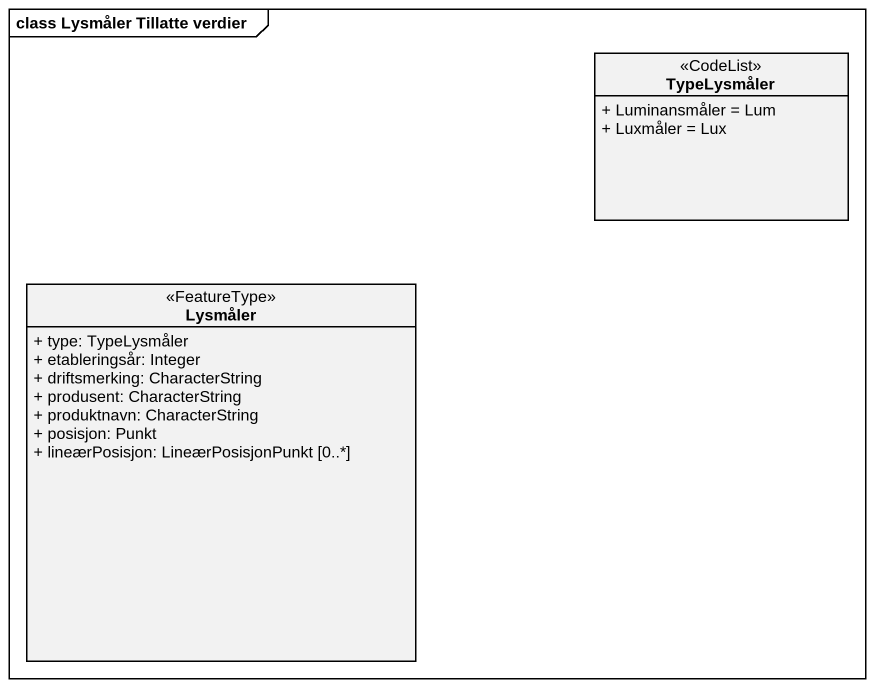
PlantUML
@startuml
mainframe class Lysmåler Tillatte verdier
hide circle
hide empty members
skinparam classAttributeIconSize 0
class TypeLysmåler <<CodeList>> {
  + Luminansmåler = Lum
  + Luxmåler = Lux
}
class Lysmåler <<FeatureType>> {
  + type: TypeLysmåler
  + etableringsår: Integer
  + driftsmerking: CharacterString
  + produsent: CharacterString
  + produktnavn: CharacterString
  + posisjon: Punkt
  + lineærPosisjon: LineærPosisjonPunkt [0..*]
}
@enduml
